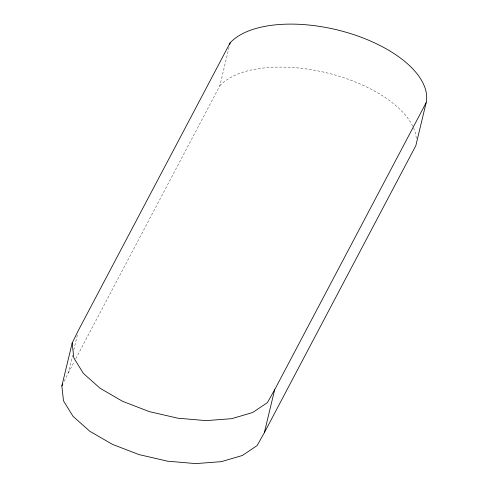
<?xml version="1.0" encoding="UTF-8"?>
<svg xmlns="http://www.w3.org/2000/svg" width="488" height="488" viewBox="0 0 488 488"><rect width="100%" height="100%" fill="white"/><g stroke="black" fill="none" stroke-linecap="round" stroke-linejoin="round"><path stroke-width="0.37" stroke-dasharray="2.44 1.83" d="M64.117 381.39L68.308 372.893L72.578 355.111M73.822 349.926L77.738 333.627M75.78 358.741L219.807 85.827L229.055 47.299M68.308 372.893L74.353 361.437M219.807 85.827A104.072 50.77 13.5 0 1 321.043 71.535A104.072 50.77 13.5 0 1 413.19 127.1M413.501 127.789A104.072 50.77 13.5 0 1 416.319 139.214"/><path stroke-width="0.73" d="M61.86 385.965L72.175 342.997L78.629 329.918L230.123 42.859A104.072 50.77 13.5 0 1 349.048 33.141A104.072 50.77 13.5 0 1 426.14 102.7L415.825 145.674L264.325 432.74L257.103 445.575L242.408 455.475L221.412 461.648L195.779 463.6L167.561 461.184L139.001 454.584L112.362 444.33L89.78 431.24L73.041 416.349L63.483 400.843L61.86 385.965L62.83 384.007M229.769 44.335L230.123 42.859M264.325 432.74L274.646 389.766L426.14 102.7M274.646 389.766L267.418 402.6L252.723 412.5L231.727 418.673L206.101 420.625L177.882 418.21L149.316 411.61L122.683 401.356L100.095 388.265L83.356 373.375L73.798 357.875L72.175 342.997"/></g></svg>
